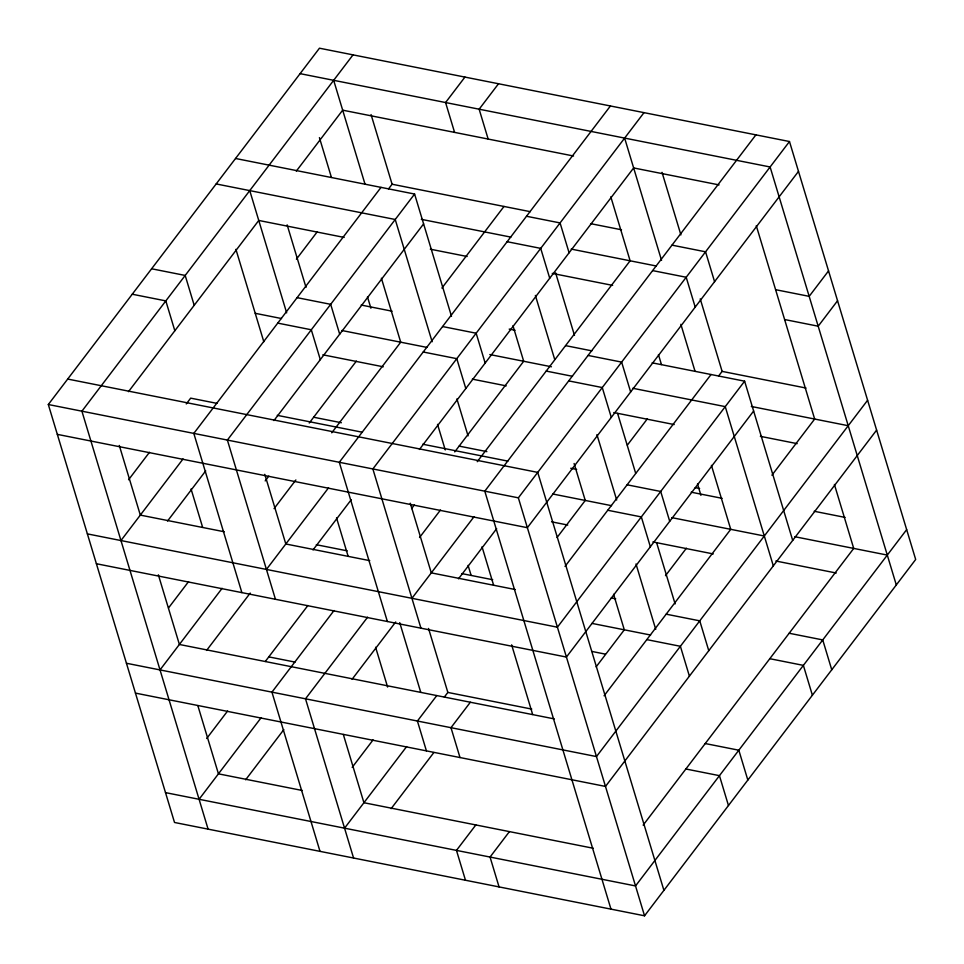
<?xml version="1.0" encoding="UTF-8"?>
<svg xmlns="http://www.w3.org/2000/svg" width="964" height="964" viewBox="0 0 964 964"><rect width="100%" height="100%" fill="white"/><g stroke="black" fill="none" stroke-linecap="round" stroke-linejoin="round"><path stroke-width="1.45" d="M48.321 404.519L319.458 48.2L789.48 141.527L915.68 559.482L644.542 915.8L174.52 822.473L48.321 404.519L518.355 497.834L644.542 915.8M353.029 54.864L81.904 411.182L208.091 829.136M128.465 391.685L258.762 220.455L344.16 237.421M296.31 171.11L342.678 110.173L573.568 156.011M128.574 479.759L149.48 452.273M186.269 403.928L190.679 398.144L216.948 403.362M296.418 259.183L317.325 231.697M381.021 187.377L193.812 433.402L241.88 592.619M464.937 77.084L445.573 102.533L454.586 132.393M120.958 540.551L183.064 458.936M388.564 188.86L392.095 184.232L371.056 114.571M235.541 158.482L414.592 194.041L227.383 440.066L275.451 599.295M498.521 83.748L479.144 109.209L488.158 139.057M167.519 521.054L205.706 470.866M273.945 420.569L423.606 223.889M168.543 607.923L188.546 581.641M265.196 480.916L268.823 476.132M309.251 423.015L356.391 361.066M274.053 508.643L295.876 479.964M331.761 432.812L400.711 342.196L381.395 278.222M441.898 288.067L504.003 206.453M160.012 669.92L222.118 588.305M610.429 105.968L339.292 462.286L387.371 621.515M266.438 569.435L328.543 487.82M206.585 650.423L250.23 593.065M644 112.643L372.863 468.95L420.943 628.179M313.011 549.938L351.197 499.75M419.436 449.453L633.649 167.941L719.048 184.907M206.694 738.496L227.6 711.01M265.269 661.509L307.89 605.5M334.026 610.525L271.932 692.14L320 851.357M411.58 508.606L414.315 505.016M454.731 451.899L523.693 361.271L512.969 325.736M199.078 799.289L261.172 717.674M419.545 537.526L440.452 510.04M477.24 461.696L630.119 260.798L610.802 196.825M367.597 617.189L305.504 698.804L353.571 858.032M245.639 779.792L283.826 729.603M755.909 134.864L484.784 491.17L610.971 909.136M411.929 598.319L474.023 516.716M352.065 679.307L395.71 621.961M518.355 497.834L789.48 141.527M458.49 578.822L496.677 528.646M798.493 171.375L527.368 527.694L57.334 434.366M352.173 767.38L373.092 739.894M436.776 695.574L417.412 721.024L426.425 750.884M557.072 537.49L585.256 500.449L574.098 463.491M627.347 445.127L647.35 418.834M344.558 828.172L406.663 746.558M444.332 697.056L447.85 692.429L428.534 628.456M565.024 566.41L711.046 374.514M470.348 702.238L450.983 727.687L459.997 757.547M718.602 376.008L722.12 371.381L700.226 298.876M391.119 808.676L433.86 752.523M652.146 362.826L744.618 381.178L557.409 627.202L87.387 533.887M828.546 270.896L809.182 296.346L775.598 289.682M753.631 411.038L566.422 657.062L96.4 563.735M837.559 300.744L818.195 326.206L784.612 319.53M475.842 824.943L456.466 850.393L465.479 880.253M596.126 666.859L624.311 629.817L613.586 594.282M665.497 575.689L686.416 548.203M604.079 695.779L730.736 529.332L711.42 465.359M771.923 475.204L814.664 419.051L756.282 225.709M509.414 831.607L490.049 857.056L499.063 886.916M867.6 400.265L596.463 756.571L126.441 663.256M876.613 430.113L605.488 786.431L135.454 693.104M643.145 825.148L853.718 548.42L834.402 484.446M906.666 529.634L635.529 885.94L165.507 792.625M300.093 73.65L770.116 166.977L896.303 584.943M392.095 184.232L530.272 211.67M590.583 223.648L621.503 229.781M526.501 216.261L560.072 222.925L569.097 252.785M671.992 245.145L705.564 251.809L714.577 281.669M421.316 219.334L510.908 237.12M571.218 249.098L656.388 266.016M216.165 183.943L395.228 219.491L432.137 341.75M507.136 241.711L540.708 248.375L549.721 278.235M652.616 270.595L686.199 277.258L695.213 307.118M430.33 249.194L467.142 256.496M552.252 273.402L612.622 285.38M509.197 329.098L515.077 330.266M722.12 371.381L806.049 388.046M361.175 305.046L392.107 311.191M565.567 345.63L591.836 350.848M151.613 268.775L185.184 275.439L194.198 305.299M297.093 297.659L330.676 304.323L339.69 334.183M442.584 326.543L476.156 333.219L485.169 363.067M588.064 355.439L621.635 362.103L630.649 391.95M489.82 354.547L551.432 366.778M751.342 406.471L848.236 425.714M255.231 313.312L281.5 318.53M341.81 330.495L426.992 347.414M546.202 371.08L572.471 376.297M632.782 388.275L725.253 406.627L773.321 565.856M132.249 294.225L165.82 300.889L174.833 330.748M277.728 323.109L311.3 329.772L320.313 359.632M423.22 352.005L456.791 358.668L465.805 388.516M568.7 380.888L602.271 387.552L611.284 417.4M472.336 379.141L506.196 385.865M760.355 436.331L797.168 443.645M322.844 354.8L383.226 366.79M613.815 412.568L674.185 424.558M695.213 487.651L699.623 488.519M814.182 511.269L845.115 517.415M313.649 417.231L341.389 422.738M459.141 446.115L486.868 451.622M570.76 468.275L576.641 469.444M691.2 492.194L722.132 498.328M277.258 415.339L362.428 432.246M422.738 444.223L507.92 461.129M627.13 484.808L660.702 491.471L669.715 521.319M67.697 379.057L537.719 472.384L663.907 890.35M794.818 536.719L887.29 555.083M552.866 494.014L611.525 505.666M671.836 517.644L764.307 535.996M607.754 510.257L641.337 516.921L650.351 546.769M775.851 561.024L836.234 573.014M551.565 521.825L567.76 525.043M652.881 541.937L713.252 553.926M611.284 597.933L615.707 598.813M789.167 633.252L822.738 639.915L831.751 669.775M316.312 544.708L347.233 550.842M461.804 573.592L492.724 579.726M666.184 614.176L699.756 620.84L708.769 650.688M224.263 531.767L140.322 515.101L119.295 445.44M369.742 560.65L285.814 543.985L264.775 474.324M515.222 589.534L431.294 572.869L410.266 503.208M591.92 623.383L650.592 635.035M769.802 658.701L803.374 665.377L812.387 695.225M646.82 639.626L680.391 646.29L689.405 676.15M592.101 651.483L605.356 654.122M268.787 656.882L295.068 662.099M447.85 692.429L531.779 709.094M705.238 743.545L738.822 750.209L747.835 780.057M554.288 718.903L179.388 644.47L158.349 574.809M685.874 768.995L719.445 775.659L728.459 805.518M302.371 790.504L218.442 773.839L197.837 705.6M593.342 848.272L363.922 802.723L343.329 734.484M744.618 381.178L792.697 540.406M662.027 172.351L680.909 234.903M624.636 138.093L661.545 260.352M680.861 324.326L695.02 371.236M658.448 354.619L661.449 364.573M697.502 483.988L700.936 495.363M617.599 413.423L635.625 473.131M656.653 542.792L675.113 603.922M555.601 272.836L574.484 335.388M596.933 434.607L616.683 500.003M635.999 563.976L655.737 629.371M535.382 295.442L554.698 359.415M414.592 194.041L451.501 316.3M456.9 398.903L468.058 435.861M482.024 546.769L493.604 585.148M511.631 644.856L532.67 714.517M333.664 80.313L364.995 184.1M437.536 424.353L445.26 449.947M468.094 565.386L471.107 575.339M319.409 137.623L331.423 177.436M367.477 296.852L370.911 308.227M287.139 224.865L306.022 287.417M399.723 622.636L420.75 692.297M249.748 190.607L286.657 312.866M336.532 517.873L348.125 556.264M375.599 647.242L387.612 687.055M235.915 249.339L263.811 341.738M191.053 488.989L202.645 527.368"/></g></svg>
